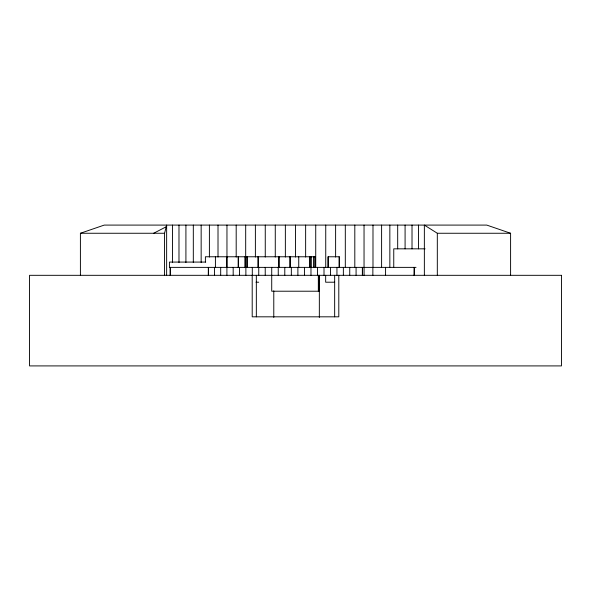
<?xml version="1.0" encoding="UTF-8"?>
<svg xmlns="http://www.w3.org/2000/svg" width="591" height="591" viewBox="0 0 591 591"><rect width="100%" height="100%" fill="white"/><g stroke="black" fill="none" stroke-linecap="round" stroke-linejoin="round"><path stroke-width="0.89" d="M164.564 275.317L164.564 233.26L166.64 225.09L166.64 275.317M153.682 233.26L166.197 226.781M80.406 275.458L80.406 233.26L104.238 225.09L486.762 225.09L510.594 233.26L510.594 275.458M80.406 233.26L164.564 233.26M424.36 275.317L424.36 225.09L437.318 233.26L510.594 233.26M425.084 248.833L393.754 248.833L393.754 267.258M205.712 262.079L169.425 262.079L169.425 267.376L416.027 267.376M256.014 282.21L258.718 282.21M334.669 282.21L325.663 282.21L325.663 275.317M437.318 233.26L437.318 275.317M418.45 225.09L418.45 248.833M414.387 267.376L414.306 275.317M414.121 267.376L414.121 275.317M412.016 225.09L412.016 248.833M405.086 225.09L405.086 248.833M397.684 225.09L397.684 248.833M389.846 225.09L389.846 267.102M385.576 267.376L385.576 275.317M381.601 225.09L381.601 267.102M372.987 225.09L372.987 267.102M372.862 267.376L372.862 275.317M364.041 225.09L364.041 267.102M364.071 267.376L364.071 275.317M362.542 267.376L362.475 275.317M362.357 267.376L362.357 275.317M356.077 267.376L356.077 275.317M354.807 225.09L354.807 267.102M349.739 267.376L349.739 275.317M345.314 225.09L345.314 267.102M343.364 267.376L343.364 275.317M339.337 267.376L339.337 256.775L328.035 256.775L328.035 267.376M339.16 256.775L339.16 267.376M338.798 275.317L338.798 316.82L252.202 316.82L252.202 275.317M336.944 267.376L336.944 275.317M335.614 225.09L335.614 257.055M334.661 275.317L334.661 316.82M330.495 267.376L330.495 275.317M328.219 256.775L328.219 267.376M325.737 225.09L325.737 267.102M324.008 267.376L324.008 275.317M319.339 275.317L319.339 317.404M319.17 275.317L319.17 291.215L271.72 291.215L271.727 267.376M318.335 275.317L318.335 291.215M317.5 267.376L317.5 275.317M315.727 225.09L315.727 267.102M315.402 267.376L315.402 256.775L205.395 256.775L205.395 262.079M314.752 256.775L314.752 267.376M313.489 256.775L313.489 267.376M311.324 256.775L311.324 267.376M310.977 267.376L310.977 275.317M310.046 256.775L310.046 267.376M309.869 256.775L309.869 267.376M305.636 225.09L305.636 257.055M304.439 267.376L304.439 275.317M298.743 256.775L298.743 267.376M297.886 267.376L297.886 275.317M295.5 225.09L295.5 257.055M291.341 267.376L291.341 275.317M290.159 256.775L290.159 267.376M289.982 256.775L289.982 267.376M285.364 225.09L285.364 257.055M284.788 267.376L284.788 275.317M279.041 256.775L279.041 267.376M278.856 256.775L278.856 267.376M278.25 267.376L278.25 275.317M275.273 225.09L275.273 257.055M273.781 290.875L273.781 317.404M265.263 225.09L265.263 257.055M265.226 267.376L265.226 275.317M258.747 267.376L258.747 275.317M258.252 256.775L258.252 267.376M258.068 256.775L258.068 267.376M256.339 275.317L256.339 316.82M255.386 225.09L255.386 257.055M252.298 267.376L252.298 275.317M247.127 256.775L247.127 267.376M246.949 256.775L246.949 267.376M245.878 267.376L245.878 275.317M245.686 225.09L245.686 257.055M245.25 256.775L245.25 267.376M245.073 256.775L245.073 267.376M239.51 267.376L239.51 275.317M238.387 256.775L238.387 267.376M238.21 256.775L238.21 267.376M236.193 225.09L236.193 257.055M233.179 267.376L233.179 275.317M227.084 256.775L227.084 267.376M226.959 225.09L226.959 257.055M226.907 267.376L226.907 275.317M226.715 256.775L226.715 267.376M226.538 256.775L226.538 267.376M220.687 267.376L220.687 275.317M218.013 225.09L218.013 257.055M215.412 256.775L215.412 267.376M214.533 267.376L214.533 275.317M209.399 225.09L209.399 257.055M208.446 267.376L208.446 275.317M208.335 267.376L208.283 275.317M201.154 225.09L201.154 262.537M193.316 225.09L193.316 262.537M185.914 225.09L185.914 262.537M178.984 225.09L178.984 262.537M172.55 225.09L172.55 262.537M170.481 267.376L170.481 275.317M170.297 267.376L170.297 275.317M170.223 267.376L170.223 275.317M561.45 275.317L29.55 275.317L29.55 365.91L561.45 365.91L561.45 275.317"/></g></svg>
